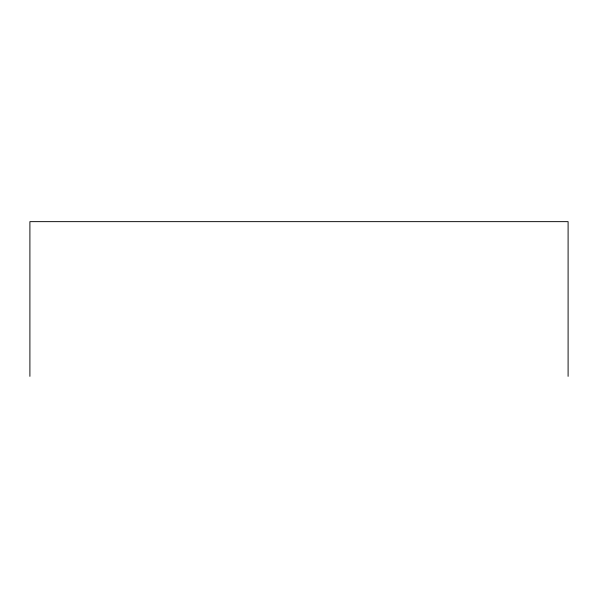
<?xml version="1.0" encoding="UTF-8"?>
<svg xmlns="http://www.w3.org/2000/svg" width="598" height="598" viewBox="0 0 598 598"><rect width="100%" height="100%" fill="white"/><g stroke="black" fill="none" stroke-linecap="round" stroke-linejoin="round"><path stroke-width="0.9" d="M568.1 376.351L568.1 221.649L29.9 221.649L29.9 376.351"/></g></svg>
